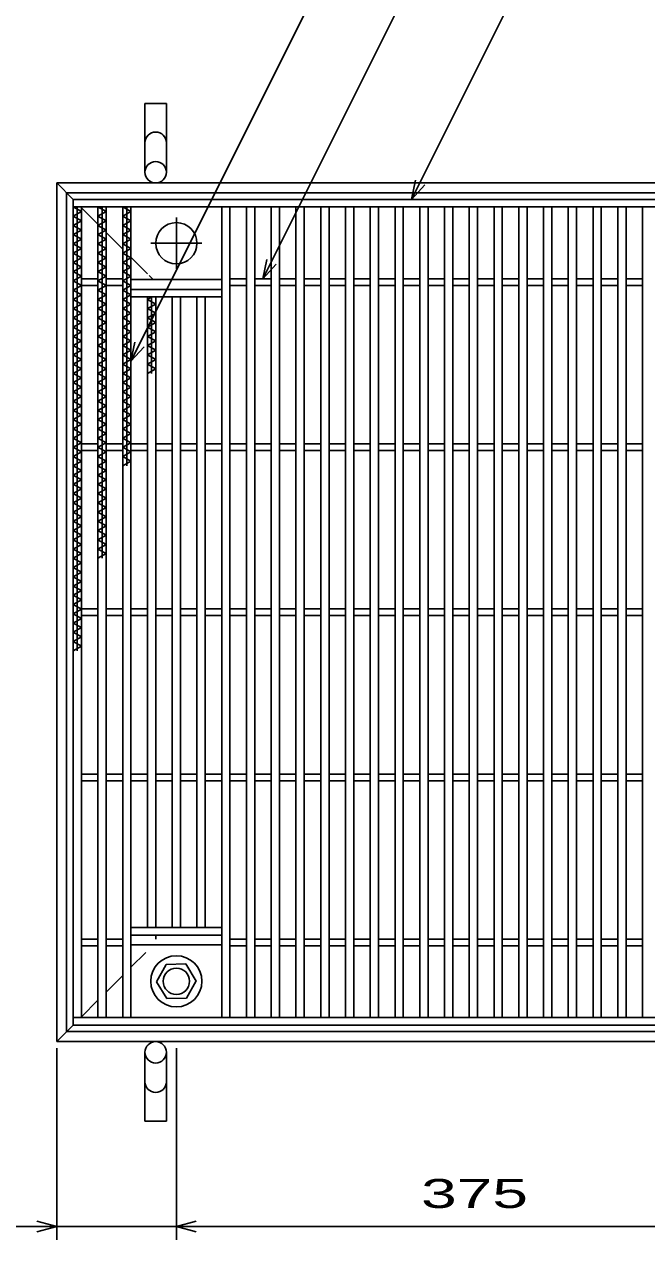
# Model space of a CAD drawing. Units: millimetres, scale not verified. Extents: x -1456 to 1385, y -1026 to 843.
# Drawn here: x -960 to -582, y -262 to 475 of the extents above; entities that cross this region are included whole.
import ezdxf
from ezdxf.enums import TextEntityAlignment as Align

# ---------------------------------------------------------------- set-up
doc = ezdxf.new("R2010")
doc.units = ezdxf.units.MM
doc.header["$LTSCALE"] = 8
doc.linetypes.add('CHAIN', pattern=[18.5, 12, -1.5, 3.5, -1.5])
doc.linetypes.add('DASHED', pattern=[7.5, 6, -1.5])
for name, color, linetype, lineweight in [('16', 3, 'Continuous', 25), ('19', 6, 'Continuous', 25), ('22', 4, 'Continuous', 25)]:
    doc.layers.add(name, color=color, linetype=linetype, lineweight=lineweight)
doc.styles.add('ベクトル', font='')
doc.styles.get('ベクトル').set_extended_font_data('ベクトル')

msp = doc.modelspace()

# ---------------------------------------------------------------- linework, layer by layer
at = {"layer": '16'}
for p, q in [((-930, 368.5), (-430, 368.5)), ((-930, 364), (-930, 368.5)), ((-430, 364), (-930, 364)), ((-930, -127), (-930, 364)), ((-930, 364), (-925, 364)), ((-925, 361.2), (-930, 364)), ((-930, 358.4), (-925, 361.2)), ((-927.5, 95.2), (-927.5, 364)), ((-925, -127), (-925, 364)), ((-915, -127), (-915, 364)), ((-915, 364), (-910, 364)), ((-910, 361.2), (-915, 364)), ((-915, 358.4), (-910, 361.2)), ((-912.5, 151.2), (-912.5, 364)), ((-910, -127), (-910, 364)), ((-900, -127), (-900, 364)), ((-900, 364), (-895, 364)), ((-895, 361.2), (-900, 364)), ((-900, 358.4), (-895, 361.2)), ((-897.5, 207.2), (-897.5, 364)), ((-895, -127), (-895, 364)), ((-885, 364), (-880, 364)), ((-870, 364), (-865, 364)), ((-855, 364), (-850, 364)), ((-840, -127), (-840, 364)), ((-840, 364), (-835, 364)), ((-835, -127), (-835, 364)), ((-825, -127), (-825, 364)), ((-825, 364), (-820, 364)), ((-820, -127), (-820, 364)), ((-810, -127), (-810, 364)), ((-810, 364), (-805, 364)), ((-805, -127), (-805, 364)), ((-795, -127), (-795, 364)), ((-795, 364), (-790, 364)), ((-790, -127), (-790, 364)), ((-780, -127), (-780, 364)), ((-780, 364), (-775, 364)), ((-775, -127), (-775, 364)), ((-765, -127), (-765, 364)), ((-765, 364), (-760, 364)), ((-760, -127), (-760, 364)), ((-750, -127), (-750, 364)), ((-750, 364), (-745, 364)), ((-745, -127), (-745, 364)), ((-735, -127), (-735, 364)), ((-735, 364), (-730, 364)), ((-730, -127), (-730, 364)), ((-720, -127), (-720, 364)), ((-720, 364), (-715, 364)), ((-715, -127), (-715, 364)), ((-705, -127), (-705, 364)), ((-705, 364), (-700, 364)), ((-700, -127), (-700, 364)), ((-690, -127), (-690, 364)), ((-690, 364), (-685, 364)), ((-685, -127), (-685, 364)), ((-675, -127), (-675, 364)), ((-675, 364), (-670, 364)), ((-670, -127), (-670, 364)), ((-660, -127), (-660, 364)), ((-660, 364), (-655, 364)), ((-655, -127), (-655, 364)), ((-645, -127), (-645, 364)), ((-645, 364), (-640, 364)), ((-640, -127), (-640, 364)), ((-630, -127), (-630, 364)), ((-630, 364), (-625, 364)), ((-625, -127), (-625, 364)), ((-615, -127), (-615, 364)), ((-615, 364), (-610, 364)), ((-610, -127), (-610, 364)), ((-600, -127), (-600, 364)), ((-600, 364), (-595, 364)), ((-595, -127), (-595, 364)), ((-585, -127), (-585, 364)), ((-585, 364), (-580, 364)), ((-925, 355.6), (-930, 358.4)), ((-930, 352.8), (-925, 355.6)), ((-910, 355.6), (-915, 358.4)), ((-915, 352.8), (-910, 355.6)), ((-895, 355.6), (-900, 358.4)), ((-900, 352.8), (-895, 355.6)), ((-925, 350), (-930, 352.8)), ((-930, 347.2), (-925, 350)), ((-925, 344.4), (-930, 347.2)), ((-910, 350), (-915, 352.8)), ((-915, 347.2), (-910, 350)), ((-910, 344.4), (-915, 347.2)), ((-895, 350), (-900, 352.8)), ((-900, 347.2), (-895, 350)), ((-895, 344.4), (-900, 347.2)), ((-930, 341.6), (-925, 344.4)), ((-925, 338.8), (-930, 341.6)), ((-930, 336), (-925, 338.8)), ((-915, 341.6), (-910, 344.4)), ((-910, 338.8), (-915, 341.6)), ((-915, 336), (-910, 338.8)), ((-900, 341.6), (-895, 344.4)), ((-895, 338.8), (-900, 341.6)), ((-900, 336), (-895, 338.8)), ((-925, 333.2), (-930, 336)), ((-930, 330.4), (-925, 333.2)), ((-910, 333.2), (-915, 336)), ((-915, 330.4), (-910, 333.2)), ((-895, 333.2), (-900, 336)), ((-900, 330.4), (-895, 333.2)), ((-925, 327.6), (-930, 330.4)), ((-930, 324.8), (-925, 327.6)), ((-925, 322), (-930, 324.8)), ((-910, 327.6), (-915, 330.4)), ((-915, 324.8), (-910, 327.6)), ((-910, 322), (-915, 324.8)), ((-895, 327.6), (-900, 330.4)), ((-900, 324.8), (-895, 327.6)), ((-895, 322), (-900, 324.8)), ((-930, 319.2), (-925, 322)), ((-925, 316.4), (-930, 319.2)), ((-925, 320.5), (-915, 320.5)), ((-915, 319.2), (-910, 322)), ((-910, 316.4), (-915, 319.2)), ((-910, 320.5), (-900, 320.5)), ((-900, 319.2), (-895, 322)), ((-895, 316.4), (-900, 319.2)), ((-895, 320), (-840, 320)), ((-835, 320.5), (-825, 320.5)), ((-820, 320.5), (-810, 320.5)), ((-805, 320.5), (-795, 320.5)), ((-790, 320.5), (-780, 320.5)), ((-775, 320.5), (-765, 320.5)), ((-760, 320.5), (-750, 320.5)), ((-745, 320.5), (-735, 320.5)), ((-730, 320.5), (-720, 320.5)), ((-715, 320.5), (-705, 320.5)), ((-700, 320.5), (-690, 320.5)), ((-685, 320.5), (-675, 320.5)), ((-670, 320.5), (-660, 320.5)), ((-655, 320.5), (-645, 320.5)), ((-640, 320.5), (-630, 320.5)), ((-625, 320.5), (-615, 320.5)), ((-610, 320.5), (-600, 320.5)), ((-595, 320.5), (-585, 320.5)), ((-930, 313.6), (-925, 316.4)), ((-925, 310.8), (-930, 313.6)), ((-930, 308), (-925, 310.8)), ((-925, 316.5), (-915, 316.5)), ((-915, 313.6), (-910, 316.4)), ((-910, 310.8), (-915, 313.6)), ((-915, 308), (-910, 310.8)), ((-910, 316.5), (-900, 316.5)), ((-900, 313.6), (-895, 316.4)), ((-895, 310.8), (-900, 313.6)), ((-900, 308), (-895, 310.8)), ((-895, 314), (-840, 314)), ((-895, 309.5), (-895, 314)), ((-840, 309.5), (-895, 309.5)), ((-885, -72.5), (-885, 309.5)), ((-885, 308), (-882.32, 309.5)), ((-882.5, 263.2), (-882.5, 309.5)), ((-880, -72.5), (-880, 309.5)), ((-870, -72.5), (-870, 309.5)), ((-865, -72.5), (-865, 309.5)), ((-855, -72.5), (-855, 309.5)), ((-850, -72.5), (-850, 309.5)), ((-840, 314), (-840, 309.5)), ((-835, 316.5), (-825, 316.5)), ((-820, 316.5), (-810, 316.5)), ((-805, 316.5), (-795, 316.5)), ((-790, 316.5), (-780, 316.5)), ((-775, 316.5), (-765, 316.5)), ((-760, 316.5), (-750, 316.5)), ((-745, 316.5), (-735, 316.5)), ((-730, 316.5), (-720, 316.5)), ((-715, 316.5), (-705, 316.5)), ((-700, 316.5), (-690, 316.5)), ((-685, 316.5), (-675, 316.5)), ((-670, 316.5), (-660, 316.5)), ((-655, 316.5), (-645, 316.5)), ((-640, 316.5), (-630, 316.5)), ((-625, 316.5), (-615, 316.5)), ((-610, 316.5), (-600, 316.5)), ((-595, 316.5), (-585, 316.5)), ((-925, 305.2), (-930, 308)), ((-930, 302.4), (-925, 305.2)), ((-925, 299.6), (-930, 302.4)), ((-910, 305.2), (-915, 308)), ((-915, 302.4), (-910, 305.2)), ((-910, 299.6), (-915, 302.4)), ((-895, 305.2), (-900, 308)), ((-900, 302.4), (-895, 305.2)), ((-895, 299.6), (-900, 302.4)), ((-880, 305.2), (-885, 308)), ((-885, 302.4), (-880, 305.2)), ((-880, 299.6), (-885, 302.4)), ((-930, 296.8), (-925, 299.6)), ((-925, 294), (-930, 296.8)), ((-915, 296.8), (-910, 299.6)), ((-910, 294), (-915, 296.8)), ((-900, 296.8), (-895, 299.6)), ((-895, 294), (-900, 296.8)), ((-885, 296.8), (-880, 299.6)), ((-880, 294), (-885, 296.8)), ((-930, 291.2), (-925, 294)), ((-925, 288.4), (-930, 291.2)), ((-930, 285.6), (-925, 288.4)), ((-915, 291.2), (-910, 294)), ((-910, 288.4), (-915, 291.2)), ((-915, 285.6), (-910, 288.4)), ((-900, 291.2), (-895, 294)), ((-895, 288.4), (-900, 291.2)), ((-900, 285.6), (-895, 288.4)), ((-885, 291.2), (-880, 294)), ((-880, 288.4), (-885, 291.2)), ((-885, 285.6), (-880, 288.4)), ((-925, 282.8), (-930, 285.6)), ((-930, 280), (-925, 282.8)), ((-925, 277.2), (-930, 280)), ((-910, 282.8), (-915, 285.6)), ((-915, 280), (-910, 282.8)), ((-910, 277.2), (-915, 280)), ((-895, 282.8), (-900, 285.6)), ((-900, 280), (-895, 282.8)), ((-895, 277.2), (-900, 280)), ((-880, 282.8), (-885, 285.6)), ((-885, 280), (-880, 282.8)), ((-880, 277.2), (-885, 280)), ((-930, 274.4), (-925, 277.2)), ((-925, 271.6), (-930, 274.4)), ((-915, 274.4), (-910, 277.2)), ((-910, 271.6), (-915, 274.4)), ((-900, 274.4), (-895, 277.2)), ((-895, 271.6), (-900, 274.4)), ((-885, 274.4), (-880, 277.2)), ((-880, 271.6), (-885, 274.4)), ((-930, 268.8), (-925, 271.6)), ((-925, 266), (-930, 268.8)), ((-930, 263.2), (-925, 266)), ((-915, 268.8), (-910, 271.6)), ((-910, 266), (-915, 268.8)), ((-915, 263.2), (-910, 266)), ((-900, 268.8), (-895, 271.6)), ((-895, 266), (-900, 268.8)), ((-900, 263.2), (-895, 266)), ((-885, 268.8), (-880, 271.6)), ((-880, 266), (-885, 268.8)), ((-885, 263.2), (-880, 266)), ((-925, 260.4), (-930, 263.2)), ((-930, 257.6), (-925, 260.4)), ((-910, 260.4), (-915, 263.2)), ((-915, 257.6), (-910, 260.4)), ((-895, 260.4), (-900, 263.2)), ((-900, 257.6), (-895, 260.4)), ((-925, 254.8), (-930, 257.6)), ((-930, 252), (-925, 254.8)), ((-925, 249.2), (-930, 252)), ((-910, 254.8), (-915, 257.6)), ((-915, 252), (-910, 254.8)), ((-910, 249.2), (-915, 252)), ((-895, 254.8), (-900, 257.6)), ((-900, 252), (-895, 254.8)), ((-895, 249.2), (-900, 252)), ((-930, 246.4), (-925, 249.2)), ((-925, 243.6), (-930, 246.4)), ((-930, 240.8), (-925, 243.6)), ((-915, 246.4), (-910, 249.2)), ((-910, 243.6), (-915, 246.4)), ((-915, 240.8), (-910, 243.6)), ((-900, 246.4), (-895, 249.2)), ((-895, 243.6), (-900, 246.4)), ((-900, 240.8), (-895, 243.6)), ((-925, 238), (-930, 240.8)), ((-930, 235.2), (-925, 238)), ((-910, 238), (-915, 240.8)), ((-915, 235.2), (-910, 238)), ((-895, 238), (-900, 240.8)), ((-900, 235.2), (-895, 238)), ((-925, 232.4), (-930, 235.2)), ((-930, 229.6), (-925, 232.4)), ((-925, 226.8), (-930, 229.6)), ((-910, 232.4), (-915, 235.2)), ((-915, 229.6), (-910, 232.4)), ((-910, 226.8), (-915, 229.6)), ((-895, 232.4), (-900, 235.2)), ((-900, 229.6), (-895, 232.4)), ((-895, 226.8), (-900, 229.6)), ((-930, 224), (-925, 226.8)), ((-925, 221.2), (-930, 224)), ((-930, 218.4), (-925, 221.2)), ((-915, 224), (-910, 226.8)), ((-910, 221.2), (-915, 224)), ((-915, 218.4), (-910, 221.2)), ((-900, 224), (-895, 226.8)), ((-895, 221.2), (-900, 224)), ((-900, 218.4), (-895, 221.2)), ((-925, 215.6), (-930, 218.4)), ((-930, 212.8), (-925, 215.6)), ((-925, 220.5), (-915, 220.5)), ((-925, 216.5), (-915, 216.5)), ((-910, 215.6), (-915, 218.4)), ((-915, 212.8), (-910, 215.6)), ((-910, 220.5), (-900, 220.5)), ((-910, 216.5), (-900, 216.5)), ((-895, 215.6), (-900, 218.4)), ((-900, 212.8), (-895, 215.6)), ((-895, 220.5), (-885, 220.5)), ((-895, 216.5), (-885, 216.5)), ((-880, 220.5), (-870, 220.5)), ((-880, 216.5), (-870, 216.5)), ((-865, 220.5), (-855, 220.5)), ((-865, 216.5), (-855, 216.5)), ((-850, 220.5), (-840, 220.5)), ((-850, 216.5), (-840, 216.5)), ((-835, 220.5), (-825, 220.5)), ((-835, 216.5), (-825, 216.5)), ((-820, 220.5), (-810, 220.5)), ((-820, 216.5), (-810, 216.5)), ((-805, 220.5), (-795, 220.5)), ((-805, 216.5), (-795, 216.5)), ((-790, 220.5), (-780, 220.5)), ((-790, 216.5), (-780, 216.5)), ((-775, 220.5), (-765, 220.5)), ((-775, 216.5), (-765, 216.5)), ((-760, 220.5), (-750, 220.5)), ((-760, 216.5), (-750, 216.5)), ((-745, 220.5), (-735, 220.5)), ((-745, 216.5), (-735, 216.5)), ((-730, 220.5), (-720, 220.5)), ((-730, 216.5), (-720, 216.5)), ((-715, 220.5), (-705, 220.5)), ((-715, 216.5), (-705, 216.5)), ((-700, 220.5), (-690, 220.5)), ((-700, 216.5), (-690, 216.5)), ((-685, 220.5), (-675, 220.5)), ((-685, 216.5), (-675, 216.5)), ((-670, 220.5), (-660, 220.5)), ((-670, 216.5), (-660, 216.5)), ((-655, 220.5), (-645, 220.5)), ((-655, 216.5), (-645, 216.5)), ((-640, 220.5), (-630, 220.5)), ((-640, 216.5), (-630, 216.5)), ((-625, 220.5), (-615, 220.5)), ((-625, 216.5), (-615, 216.5)), ((-610, 220.5), (-600, 220.5)), ((-610, 216.5), (-600, 216.5)), ((-595, 220.5), (-585, 220.5)), ((-595, 216.5), (-585, 216.5)), ((-925, 210), (-930, 212.8)), ((-930, 207.2), (-925, 210)), ((-925, 204.4), (-930, 207.2)), ((-910, 210), (-915, 212.8)), ((-915, 207.2), (-910, 210)), ((-910, 204.4), (-915, 207.2)), ((-895, 210), (-900, 212.8)), ((-900, 207.2), (-895, 210)), ((-930, 201.6), (-925, 204.4)), ((-925, 198.8), (-930, 201.6)), ((-930, 196), (-925, 198.8)), ((-915, 201.6), (-910, 204.4)), ((-910, 198.8), (-915, 201.6)), ((-915, 196), (-910, 198.8)), ((-925, 193.2), (-930, 196)), ((-930, 190.4), (-925, 193.2)), ((-910, 193.2), (-915, 196)), ((-915, 190.4), (-910, 193.2)), ((-925, 187.6), (-930, 190.4)), ((-930, 184.8), (-925, 187.6)), ((-925, 182), (-930, 184.8)), ((-910, 187.6), (-915, 190.4)), ((-915, 184.8), (-910, 187.6)), ((-910, 182), (-915, 184.8)), ((-930, 179.2), (-925, 182)), ((-925, 176.4), (-930, 179.2)), ((-915, 179.2), (-910, 182)), ((-910, 176.4), (-915, 179.2)), ((-930, 173.6), (-925, 176.4)), ((-925, 170.8), (-930, 173.6)), ((-930, 168), (-925, 170.8)), ((-915, 173.6), (-910, 176.4)), ((-910, 170.8), (-915, 173.6)), ((-915, 168), (-910, 170.8)), ((-925, 165.2), (-930, 168)), ((-930, 162.4), (-925, 165.2)), ((-925, 159.6), (-930, 162.4)), ((-910, 165.2), (-915, 168)), ((-915, 162.4), (-910, 165.2)), ((-910, 159.6), (-915, 162.4)), ((-930, 156.8), (-925, 159.6)), ((-925, 154), (-930, 156.8)), ((-915, 156.8), (-910, 159.6)), ((-910, 154), (-915, 156.8)), ((-930, 151.2), (-925, 154)), ((-925, 148.4), (-930, 151.2)), ((-930, 145.6), (-925, 148.4)), ((-915, 151.2), (-910, 154)), ((-925, 142.8), (-930, 145.6)), ((-930, 140), (-925, 142.8)), ((-925, 137.2), (-930, 140)), ((-930, 134.4), (-925, 137.2)), ((-925, 131.6), (-930, 134.4)), ((-930, 128.8), (-925, 131.6)), ((-925, 126), (-930, 128.8)), ((-930, 123.2), (-925, 126)), ((-925, 120.4), (-930, 123.2)), ((-930, 117.6), (-925, 120.4)), ((-925, 120.5), (-915, 120.5)), ((-910, 120.5), (-900, 120.5)), ((-895, 120.5), (-885, 120.5)), ((-880, 120.5), (-870, 120.5)), ((-865, 120.5), (-855, 120.5)), ((-850, 120.5), (-840, 120.5)), ((-835, 120.5), (-825, 120.5)), ((-820, 120.5), (-810, 120.5)), ((-805, 120.5), (-795, 120.5)), ((-790, 120.5), (-780, 120.5)), ((-775, 120.5), (-765, 120.5)), ((-760, 120.5), (-750, 120.5)), ((-745, 120.5), (-735, 120.5)), ((-730, 120.5), (-720, 120.5)), ((-715, 120.5), (-705, 120.5)), ((-700, 120.5), (-690, 120.5)), ((-685, 120.5), (-675, 120.5)), ((-670, 120.5), (-660, 120.5)), ((-655, 120.5), (-645, 120.5)), ((-640, 120.5), (-630, 120.5)), ((-625, 120.5), (-615, 120.5)), ((-610, 120.5), (-600, 120.5)), ((-595, 120.5), (-585, 120.5)), ((-925, 114.8), (-930, 117.6)), ((-930, 112), (-925, 114.8)), ((-925, 109.2), (-930, 112)), ((-925, 116.5), (-915, 116.5)), ((-910, 116.5), (-900, 116.5)), ((-895, 116.5), (-885, 116.5)), ((-880, 116.5), (-870, 116.5)), ((-865, 116.5), (-855, 116.5)), ((-850, 116.5), (-840, 116.5)), ((-835, 116.5), (-825, 116.5)), ((-820, 116.5), (-810, 116.5)), ((-805, 116.5), (-795, 116.5)), ((-790, 116.5), (-780, 116.5)), ((-775, 116.5), (-765, 116.5)), ((-760, 116.5), (-750, 116.5)), ((-745, 116.5), (-735, 116.5)), ((-730, 116.5), (-720, 116.5)), ((-715, 116.5), (-705, 116.5)), ((-700, 116.5), (-690, 116.5)), ((-685, 116.5), (-675, 116.5)), ((-670, 116.5), (-660, 116.5)), ((-655, 116.5), (-645, 116.5)), ((-640, 116.5), (-630, 116.5)), ((-625, 116.5), (-615, 116.5)), ((-610, 116.5), (-600, 116.5)), ((-595, 116.5), (-585, 116.5)), ((-930, 106.4), (-925, 109.2)), ((-925, 103.6), (-930, 106.4)), ((-930, 100.8), (-925, 103.6)), ((-925, 98), (-930, 100.8)), ((-930, 95.2), (-925, 98)), ((-925, 20.5), (-915, 20.5)), ((-925, 16.5), (-915, 16.5)), ((-910, 20.5), (-900, 20.5)), ((-910, 16.5), (-900, 16.5)), ((-895, 20.5), (-885, 20.5)), ((-895, 16.5), (-885, 16.5)), ((-880, 20.5), (-870, 20.5)), ((-880, 16.5), (-870, 16.5)), ((-865, 20.5), (-855, 20.5)), ((-865, 16.5), (-855, 16.5)), ((-850, 20.5), (-840, 20.5)), ((-850, 16.5), (-840, 16.5)), ((-835, 20.5), (-825, 20.5)), ((-835, 16.5), (-825, 16.5)), ((-820, 20.5), (-810, 20.5)), ((-820, 16.5), (-810, 16.5)), ((-805, 20.5), (-795, 20.5)), ((-805, 16.5), (-795, 16.5)), ((-790, 20.5), (-780, 20.5)), ((-790, 16.5), (-780, 16.5)), ((-775, 20.5), (-765, 20.5)), ((-775, 16.5), (-765, 16.5)), ((-760, 20.5), (-750, 20.5)), ((-760, 16.5), (-750, 16.5)), ((-745, 20.5), (-735, 20.5)), ((-745, 16.5), (-735, 16.5)), ((-730, 20.5), (-720, 20.5)), ((-730, 16.5), (-720, 16.5)), ((-715, 20.5), (-705, 20.5)), ((-715, 16.5), (-705, 16.5)), ((-700, 20.5), (-690, 20.5)), ((-700, 16.5), (-690, 16.5)), ((-685, 20.5), (-675, 20.5)), ((-685, 16.5), (-675, 16.5)), ((-670, 20.5), (-660, 20.5)), ((-670, 16.5), (-660, 16.5)), ((-655, 20.5), (-645, 20.5)), ((-655, 16.5), (-645, 16.5)), ((-640, 20.5), (-630, 20.5)), ((-640, 16.5), (-630, 16.5)), ((-625, 20.5), (-615, 20.5)), ((-625, 16.5), (-615, 16.5)), ((-610, 20.5), (-600, 20.5)), ((-610, 16.5), (-600, 16.5)), ((-595, 20.5), (-585, 20.5)), ((-595, 16.5), (-585, 16.5)), ((-895, -72.5), (-840, -72.5)), ((-895, -77), (-895, -72.5)), ((-840, -77), (-840, -72.5)), ((-925, -79.5), (-915, -79.5)), ((-910, -79.5), (-900, -79.5)), ((-895, -77), (-840, -77)), ((-835, -79.5), (-825, -79.5)), ((-820, -79.5), (-810, -79.5)), ((-805, -79.5), (-795, -79.5)), ((-790, -79.5), (-780, -79.5)), ((-775, -79.5), (-765, -79.5)), ((-760, -79.5), (-750, -79.5)), ((-745, -79.5), (-735, -79.5)), ((-730, -79.5), (-720, -79.5)), ((-715, -79.5), (-705, -79.5)), ((-700, -79.5), (-690, -79.5)), ((-685, -79.5), (-675, -79.5)), ((-670, -79.5), (-660, -79.5)), ((-655, -79.5), (-645, -79.5)), ((-640, -79.5), (-630, -79.5)), ((-625, -79.5), (-615, -79.5)), ((-610, -79.5), (-600, -79.5)), ((-595, -79.5), (-585, -79.5)), ((-925, -83.5), (-915, -83.5)), ((-910, -83.5), (-900, -83.5)), ((-895, -83), (-840, -83)), ((-835, -83.5), (-825, -83.5)), ((-820, -83.5), (-810, -83.5)), ((-805, -83.5), (-795, -83.5)), ((-790, -83.5), (-780, -83.5)), ((-775, -83.5), (-765, -83.5)), ((-760, -83.5), (-750, -83.5)), ((-745, -83.5), (-735, -83.5)), ((-730, -83.5), (-720, -83.5)), ((-715, -83.5), (-705, -83.5)), ((-700, -83.5), (-690, -83.5)), ((-685, -83.5), (-675, -83.5)), ((-670, -83.5), (-660, -83.5)), ((-655, -83.5), (-645, -83.5)), ((-640, -83.5), (-630, -83.5)), ((-625, -83.5), (-615, -83.5)), ((-610, -83.5), (-600, -83.5)), ((-595, -83.5), (-585, -83.5)), ((-873.72, -94.74), (-879.5, -105.25)), ((-861.72, -94.48), (-873.72, -94.74)), ((-855.5, -105), (-861.72, -94.48)), ((-873.28, -115.52), (-879.5, -105.25)), ((-861.28, -115.26), (-855.5, -104.75)), ((-861.28, -115.26), (-873.28, -115.52)), ((-930, -127), (-430, -127)), ((-930, -131.5), (-930, -127)), ((-930, -127), (-925, -127)), ((-430, -131.5), (-930, -131.5)), ((-915, -127), (-910, -127)), ((-900, -127), (-895, -127)), ((-885, -127), (-880, -127)), ((-870, -127), (-865, -127)), ((-855, -127), (-850, -127)), ((-840, -127), (-835, -127)), ((-825, -127), (-820, -127)), ((-810, -127), (-805, -127)), ((-795, -127), (-790, -127)), ((-780, -127), (-775, -127)), ((-765, -127), (-760, -127)), ((-750, -127), (-745, -127)), ((-735, -127), (-730, -127)), ((-720, -127), (-715, -127)), ((-705, -127), (-700, -127)), ((-690, -127), (-685, -127)), ((-675, -127), (-670, -127)), ((-660, -127), (-655, -127)), ((-645, -127), (-640, -127)), ((-630, -127), (-625, -127)), ((-615, -127), (-610, -127)), ((-600, -127), (-595, -127)), ((-585, -127), (-580, -127))]:
    msp.add_line(p, q, dxfattribs=at)
at = {"layer": '16', "linetype": 'CHAIN'}
for p, q in [((-867.5, 357.5), (-867.5, 326.5)), ((-883, 342), (-852, 342))]:
    msp.add_line(p, q, dxfattribs=at)
at = {"layer": '16'}
for radius in [15.5, 8]:
    msp.add_circle((-867.5, -105), radius, dxfattribs=at)
for start, end in [(90, 270), (270, 90)]:
    msp.add_arc((-867.5, 342), 12.5, start, end, dxfattribs=at)
at = {"layer": '19'}
for p, q in [((-886.5, 385), (-886.5, 426.62)), ((-886.5, 426.62), (-873.5, 426.62)), ((-873.5, 426.62), (-873.5, 385)), ((-940, 378.5), (-420, 378.5)), ((-940, -141.5), (-940, 378.5)), ((-934, 372.5), (-426, 372.5)), ((-934, -135.5), (-934, 372.5)), ((-934, -135.5), (-426, -135.5)), ((-940, -141.5), (-420, -141.5)), ((-886.5, -148), (-886.5, -189.62)), ((-873.5, -189.62), (-873.5, -148)), ((-886.5, -189.62), (-873.5, -189.62))]:
    msp.add_line(p, q, dxfattribs=at)
at = {"layer": '19', "linetype": 'DASHED'}
for p, q in [((-930, 368.5), (-940, 378.5)), ((-915, 353.5), (-925, 363.5)), ((-900, 338.5), (-910, 348.5)), ((-885, 323.5), (-895, 333.5)), ((-882, 320.5), (-884, 322.5)), ((-880, -79.5), (-880, -77)), ((-895, -96.5), (-886, -87.5)), ((-910, -111.5), (-900, -101.5)), ((-925, -126.5), (-915, -116.5)), ((-940, -141.5), (-930, -131.5))]:
    msp.add_line(p, q, dxfattribs=at)
at = {"layer": '19'}
for centre in [(-880, 385), (-880, -148)]:
    msp.add_circle(centre, 6.5, dxfattribs=at)
for centre, start, end in [((-880, 402.84), 0, 180), ((-880, -165.84), 180, 0)]:
    msp.add_arc(centre, 6.5, start, end, dxfattribs=at)
at = {"layer": '22'}
for p, q in [((-895, 270.5), (-731.25, 598)), ((-815, 320.5), (-694.25, 562)), ((-725, 368.5), (-647.25, 524)), ((-725, 368.5), (-722.6, 380.18)), ((-725, 368.5), (-717, 377.3)), ((-815, 320.5), (-812.6, 332.18)), ((-815, 320.5), (-807, 329.3)), ((-895, 270.5), (-892.6, 282.18)), ((-895, 270.5), (-887, 279.3)), ((-940, -261.5), (-940, -145.5)), ((-867.5, -261.5), (-867.5, -145.5)), ((-1036, -253.5), (-940, -253.5)), ((-940, -253.5), (-952, -250.3)), ((-952, -256.7), (-940, -253.5)), ((-940, -253.5), (-867.5, -253.5)), ((-867.5, -253.5), (-855.5, -250.3)), ((-855.5, -256.7), (-867.5, -253.5)), ((-867.5, -253.5), (-492.5, -253.5))]:
    msp.add_line(p, q, dxfattribs=at)

# ---------------------------------------------------------------- texts
at = {"layer": '22', "color": 2, "style": 'ベクトル', "width": 1.65}
msp.add_text(' 375 ', height=17.6, dxfattribs=at).set_placement((-730, -233.5), align=Align.MIDDLE_LEFT)

doc.saveas('drawing.dxf')
